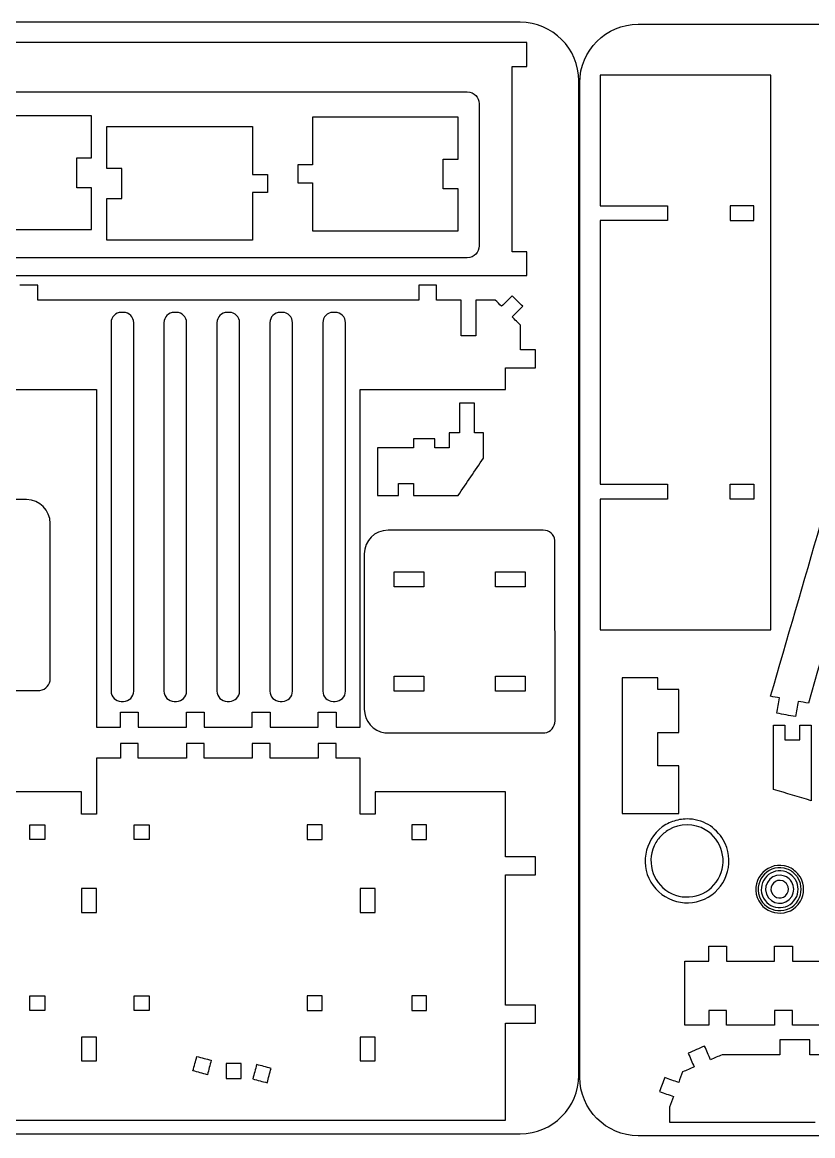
# Model space of a CAD drawing. Extents: x 5 to 585, y 8 to 489.
# Drawn here: x 199.6 to 334.8, y 298.8 to 489.1 of the extents above; entities that cross this region are included whole.
import ezdxf

# ---------------------------------------------------------------- set-up
doc = ezdxf.new("R2010")
doc.units = 0
doc.layers.get('0').update_dxf_attribs({"linetype": 'CONTINUOUS'})

msp = doc.modelspace()

# ---------------------------------------------------------------- linework, layer by layer
at = {"color": 5}
for p, q in [((284.76319, 489.144659), (14.76319, 489.144659)), ((304.925322, 488.822037), (574.925322, 488.822037)), ((294.76319, 309.144759), (294.76319, 479.144659)), ((294.925322, 308.822037), (294.925322, 478.821937)), ((14.76319, 299.144659), (284.76319, 299.144659)), ((574.925322, 298.822037), (304.925322, 298.822037))]:
    msp.add_line(p, q, dxfattribs=at)
at = {"color": 3}
for p, q in [((290.71569, 369.714459), (290.69829, 400.570759)), ((171.80549, 374.932059), (202.66179, 374.949459)), ((262.16479, 367.675059), (288.94249, 367.692459))]:
    msp.add_line(p, q, dxfattribs=at)
at = {"color": 5}
for points in [[(294.76319, 479.144659), (294.76319, 484.644659), (290.26309, 489.144659), (284.76319, 489.144659)], [(294.925322, 478.821937), (294.925322, 484.322037), (299.425422, 488.822037), (304.925322, 488.822037)], [(284.76319, 299.144659), (290.26309, 299.144659), (294.76319, 303.644659), (294.76319, 309.144759)], [(304.925322, 298.822037), (299.425422, 298.822037), (294.925322, 303.322037), (294.925322, 308.822037)]]:
    msp.add_open_spline(points, degree=3, dxfattribs=at)
at = {"color": 3}
for points in [[(285.90929, 485.678259), (247.50159, 485.678259), (209.09389, 485.678259), (170.68619, 485.678259)], [(285.90929, 481.599459), (285.90929, 482.959059), (285.90929, 484.318659), (285.90929, 485.678259)], [(283.36009, 481.599459), (284.20979, 481.599459), (285.05959, 481.599459), (285.90929, 481.599459)], [(283.36009, 449.917259), (283.36009, 460.477959), (283.36009, 471.038759), (283.36009, 481.599459)], [(327.592922, 480.114137), (317.870922, 480.114137), (308.148922, 480.114137), (298.426922, 480.114137)], [(298.426922, 480.114137), (298.426922, 472.670537), (298.426922, 465.226937), (298.426922, 457.783337)], [(327.592922, 385.286137), (327.592922, 416.895437), (327.592922, 448.504837), (327.592922, 480.114137)], [(180.88299, 477.244559), (212.49289, 477.244559), (244.10269, 477.244559), (275.71259, 477.244559)], [(275.71259, 477.244559), (276.92419, 477.164959), (277.67269, 476.416659), (277.75189, 475.205159)], [(277.75189, 475.205159), (277.75189, 467.115759), (277.75189, 459.026359), (277.75189, 450.936959)], [(298.426922, 457.783337), (302.252522, 457.783337), (306.078122, 457.783337), (309.903722, 457.783337)], [(309.903722, 457.783337), (309.903722, 456.933637), (309.903722, 456.083837), (309.903722, 455.234137)], [(309.903722, 455.234137), (306.078122, 455.234137), (302.252522, 455.234137), (298.426922, 455.234137)], [(298.426922, 455.234137), (298.426922, 440.211537), (298.426922, 425.188837), (298.426922, 410.166237)], [(277.75189, 450.936959), (277.67269, 449.725459), (276.92399, 448.977059), (275.71259, 448.897559)], [(285.90929, 449.917259), (285.05959, 449.917259), (284.20979, 449.917259), (283.36009, 449.917259)], [(285.90929, 445.838559), (285.90929, 447.198159), (285.90929, 448.557659), (285.90929, 449.917259)], [(275.71259, 448.897559), (244.10269, 448.897559), (212.49289, 448.897559), (180.88299, 448.897559)], [(170.68619, 445.838559), (209.09389, 445.838559), (247.50159, 445.838559), (285.90929, 445.838559)], [(202.29339, 444.221359), (201.27369, 444.221359), (200.25399, 444.221359), (199.23429, 444.221359)], [(202.29339, 441.672159), (202.29339, 442.521859), (202.29339, 443.371659), (202.29339, 444.221359)], [(270.46599, 444.221359), (269.44629, 444.221359), (268.42669, 444.221359), (267.40699, 444.221359)], [(267.40699, 444.221359), (267.40699, 443.371659), (267.40699, 442.521859), (267.40699, 441.672159)], [(270.46599, 441.672159), (270.46599, 442.521859), (270.46599, 443.371659), (270.46599, 444.221359)], [(267.40699, 441.672159), (245.70249, 441.672159), (223.99789, 441.672159), (202.29339, 441.672159)], [(274.63699, 441.672159), (273.24669, 441.672159), (271.85629, 441.672159), (270.46599, 441.672159)], [(274.63699, 435.554059), (274.63699, 437.593459), (274.63699, 439.632759), (274.63699, 441.672159)], [(280.48809, 441.672159), (279.38749, 441.672159), (278.28679, 441.672159), (277.18619, 441.672159)], [(277.18619, 441.672159), (277.18619, 439.632759), (277.18619, 437.593459), (277.18619, 435.554059)], [(281.56959, 440.590559), (281.20909, 440.951059), (280.84859, 441.311659), (280.48809, 441.672159)], [(283.37209, 442.393159), (282.77129, 441.792259), (282.17039, 441.191459), (281.56959, 440.590559)], [(285.17469, 440.590559), (284.57379, 441.191459), (283.97299, 441.792259), (283.37209, 442.393159)], [(283.37209, 438.788059), (283.97299, 439.388859), (284.57379, 439.989759), (285.17469, 440.590559)], [(284.81419, 437.345959), (284.33349, 437.826659), (283.85279, 438.307359), (283.37209, 438.788059)], [(284.81419, 433.150759), (284.81419, 434.549159), (284.81419, 435.947559), (284.81419, 437.345959)], [(277.18619, 435.554059), (276.33649, 435.554059), (275.48669, 435.554059), (274.63699, 435.554059)], [(287.36339, 433.150759), (286.51369, 433.150759), (285.66389, 433.150759), (284.81419, 433.150759)], [(287.36339, 430.091759), (287.36339, 431.111459), (287.36339, 432.131059), (287.36339, 433.150759)], [(327.553222, 373.940937), (333.243722, 393.522637), (338.934222, 413.104437), (344.624722, 432.686137)], [(350.970422, 431.442137), (345.315522, 411.877937), (339.660622, 392.313737), (334.005722, 372.749537)], [(282.26499, 426.379259), (282.26499, 427.616759), (282.26499, 428.854259), (282.26499, 430.091759)], [(282.26499, 430.091759), (283.96449, 430.091759), (285.66389, 430.091759), (287.36339, 430.091759)], [(187.43539, 426.379259), (195.72869, 426.379259), (204.02199, 426.379259), (212.31529, 426.379259)], [(212.31529, 426.379259), (212.31529, 407.145559), (212.31529, 387.911959), (212.31529, 368.678259)], [(257.38489, 368.678259), (257.38489, 387.911959), (257.38489, 407.145559), (257.38489, 426.379259)], [(257.38489, 426.379259), (265.67829, 426.379259), (273.97159, 426.379259), (282.26499, 426.379259)], [(276.93979, 424.048659), (276.09009, 424.048659), (275.24029, 424.048659), (274.39059, 424.048659)], [(274.39059, 424.048659), (274.39059, 422.349159), (274.39059, 420.649759), (274.39059, 418.950259)], [(276.93979, 418.950259), (276.93979, 420.649759), (276.93979, 422.349159), (276.93979, 424.048659)], [(274.39059, 418.950259), (273.79889, 418.950259), (273.20709, 418.950259), (272.61539, 418.950259)], [(272.61539, 418.950259), (272.61539, 418.100559), (272.61539, 417.250759), (272.61539, 416.401059)], [(278.46919, 418.950259), (277.95939, 418.950259), (277.44959, 418.950259), (276.93979, 418.950259)], [(278.46919, 414.616659), (278.46919, 416.061159), (278.46919, 417.505759), (278.46919, 418.950259)], [(270.18859, 417.930659), (268.95889, 417.930659), (267.72929, 417.930659), (266.49959, 417.930659)], [(266.49959, 417.930659), (266.49959, 417.420759), (266.49959, 416.910959), (266.49959, 416.401059)], [(270.18859, 416.401059), (270.18859, 416.910959), (270.18859, 417.420759), (270.18859, 417.930659)], [(266.49959, 416.401059), (264.45909, 416.401059), (262.41869, 416.401059), (260.37819, 416.401059)], [(260.37819, 416.401059), (260.37819, 413.681959), (260.37819, 410.962859), (260.37819, 408.243759)], [(272.61539, 416.401059), (271.80649, 416.401059), (270.99749, 416.401059), (270.18859, 416.401059)], [(274.13569, 408.243759), (275.58019, 410.368059), (277.02469, 412.492359), (278.46919, 414.616659)], [(263.94709, 408.243759), (263.94709, 408.923559), (263.94709, 409.603259), (263.94709, 410.283059)], [(263.94709, 410.283059), (264.79679, 410.283059), (265.64659, 410.283059), (266.49629, 410.283059)], [(266.49629, 410.283059), (266.49629, 409.603259), (266.49629, 408.923559), (266.49629, 408.243759)], [(298.426922, 410.166237), (302.252522, 410.166237), (306.078122, 410.166237), (309.903722, 410.166237)], [(309.903722, 410.166237), (309.903722, 409.316537), (309.903722, 408.466737), (309.903722, 407.617037)], [(200.35629, 407.561559), (191.51909, 407.561559), (182.68189, 407.561559), (173.84469, 407.561559)], [(204.43499, 403.482959), (204.35899, 405.810459), (202.68379, 407.485559), (200.35629, 407.561559)], [(260.37819, 408.243759), (261.56779, 408.243759), (262.75749, 408.243759), (263.94709, 408.243759)], [(266.49629, 408.243759), (269.04279, 408.243759), (271.58919, 408.243759), (274.13569, 408.243759)], [(309.903722, 407.617037), (306.078122, 407.617037), (302.252522, 407.617037), (298.426922, 407.617037)], [(298.426922, 407.617037), (298.426922, 400.173437), (298.426922, 392.729737), (298.426922, 385.286137)], [(204.43499, 376.971359), (204.43499, 385.808559), (204.43499, 394.645759), (204.43499, 403.482959)], [(262.16479, 402.343959), (259.83749, 402.267959), (258.16209, 400.592759), (258.08609, 398.265259)], [(288.67629, 402.343959), (279.83909, 402.343959), (271.00199, 402.343959), (262.16479, 402.343959)], [(290.69829, 400.570759), (290.56479, 401.582759), (289.73249, 402.309459), (288.67629, 402.343959)], [(258.08609, 398.265259), (258.08609, 389.428059), (258.08609, 380.590859), (258.08609, 371.753659)], [(298.426922, 385.286137), (308.148922, 385.286137), (317.870922, 385.286137), (327.592922, 385.286137)], [(202.66179, 374.949459), (203.67359, 375.082859), (204.40049, 375.915159), (204.43499, 376.971359)], [(302.157222, 377.115737), (302.157222, 369.376737), (302.157222, 361.637837), (302.157222, 353.898837)], [(308.275222, 377.115737), (306.235922, 377.115737), (304.196522, 377.115737), (302.157222, 377.115737)], [(308.275222, 375.097337), (308.275222, 375.770137), (308.275222, 376.442937), (308.275222, 377.115737)], [(311.844122, 375.097337), (310.654522, 375.097337), (309.464822, 375.097337), (308.275222, 375.097337)], [(311.844122, 367.767437), (311.844122, 370.210737), (311.844122, 372.654037), (311.844122, 375.097337)], [(329.098922, 373.651737), (328.583722, 373.748137), (328.068422, 373.844537), (327.553222, 373.940937)], [(328.606822, 371.044137), (328.770822, 371.913337), (328.934922, 372.782537), (329.098922, 373.651737)], [(332.288422, 373.055037), (332.126022, 372.187937), (331.963622, 371.320737), (331.801222, 370.453637)], [(334.005722, 372.749537), (333.433322, 372.851337), (332.860822, 372.953237), (332.288422, 373.055037)], [(216.41959, 368.678259), (216.41959, 369.527959), (216.41959, 370.377659), (216.41959, 371.227359)], [(216.41959, 371.227359), (217.43929, 371.227359), (218.45889, 371.227359), (219.47859, 371.227359)], [(219.47859, 371.227359), (219.47859, 370.377659), (219.47859, 369.527959), (219.47859, 368.678259)], [(227.68689, 368.678259), (227.68689, 369.527959), (227.68689, 370.377659), (227.68689, 371.227359)], [(227.68689, 371.227359), (228.70659, 371.227359), (229.72629, 371.227359), (230.74599, 371.227359)], [(230.74599, 371.227359), (230.74599, 370.377659), (230.74599, 369.527959), (230.74599, 368.678259)], [(238.95429, 368.678259), (238.95429, 369.527959), (238.95429, 370.377659), (238.95429, 371.227359)], [(238.95429, 371.227359), (239.97399, 371.227359), (240.99369, 371.227359), (242.01339, 371.227359)], [(242.01339, 371.227359), (242.01339, 370.377659), (242.01339, 369.527959), (242.01339, 368.678259)], [(250.22179, 368.678259), (250.22179, 369.527959), (250.22179, 370.377659), (250.22179, 371.227359)], [(250.22179, 371.227359), (251.24149, 371.227359), (252.26109, 371.227359), (253.28079, 371.227359)], [(253.28079, 371.227359), (253.28079, 370.377659), (253.28079, 369.527959), (253.28079, 368.678259)], [(258.08609, 371.753659), (258.15509, 369.641159), (259.60909, 367.976159), (261.63239, 367.709959)], [(288.94249, 367.692459), (289.95369, 367.825259), (290.68119, 368.657959), (290.71569, 369.714459)], [(331.801222, 370.453637), (330.736422, 370.650437), (329.671622, 370.847337), (328.606822, 371.044137)], [(212.31529, 368.678259), (213.68339, 368.678259), (215.05149, 368.678259), (216.41959, 368.678259)], [(219.47859, 368.678259), (222.21469, 368.678259), (224.95079, 368.678259), (227.68689, 368.678259)], [(230.74599, 368.678259), (233.48209, 368.678259), (236.21819, 368.678259), (238.95429, 368.678259)], [(242.01339, 368.678259), (244.74949, 368.678259), (247.48569, 368.678259), (250.22179, 368.678259)], [(253.28079, 368.678259), (254.64879, 368.678259), (256.01689, 368.678259), (257.38489, 368.678259)], [(261.63239, 367.709959), (261.80989, 367.698359), (261.98729, 367.686659), (262.16479, 367.675059)], [(308.275222, 362.056237), (308.275222, 363.959937), (308.275222, 365.863737), (308.275222, 367.767437)], [(308.275222, 367.767437), (309.464822, 367.767437), (310.654522, 367.767437), (311.844122, 367.767437)], [(328.063222, 357.993737), (328.063222, 361.664537), (328.063222, 365.335337), (328.063222, 369.006137)], [(328.063222, 369.006137), (328.711522, 369.006137), (329.359822, 369.006137), (330.008122, 369.006137)], [(330.008122, 369.006137), (330.008122, 368.161537), (330.008122, 367.316937), (330.008122, 366.472337)], [(332.557322, 366.472337), (332.557322, 367.316937), (332.557322, 368.161537), (332.557322, 369.006137)], [(332.557322, 369.006137), (333.205622, 369.006137), (333.853822, 369.006137), (334.502122, 369.006137)], [(334.502122, 369.006137), (334.502122, 364.702037), (334.502122, 360.397937), (334.502122, 356.093837)], [(219.47859, 365.888159), (218.45889, 365.888159), (217.43929, 365.888159), (216.41959, 365.888159)], [(216.41959, 365.888159), (216.41959, 365.038459), (216.41959, 364.188659), (216.41959, 363.338959)], [(219.47859, 363.338959), (219.47859, 364.188659), (219.47859, 365.038459), (219.47859, 365.888159)], [(230.74599, 365.888159), (229.72629, 365.888159), (228.70659, 365.888159), (227.68689, 365.888159)], [(227.68689, 365.888159), (227.68689, 365.038459), (227.68689, 364.188659), (227.68689, 363.338959)], [(230.74599, 363.338959), (230.74599, 364.188659), (230.74599, 365.038459), (230.74599, 365.888159)], [(242.01339, 365.888159), (240.99369, 365.888159), (239.97399, 365.888159), (238.95429, 365.888159)], [(238.95429, 365.888159), (238.95429, 365.038459), (238.95429, 364.188659), (238.95429, 363.338959)], [(242.01339, 363.338959), (242.01339, 364.188659), (242.01339, 365.038459), (242.01339, 365.888159)], [(253.28079, 365.888159), (252.26109, 365.888159), (251.24149, 365.888159), (250.22179, 365.888159)], [(250.22179, 365.888159), (250.22179, 365.038459), (250.22179, 364.188659), (250.22179, 363.338959)], [(253.28079, 363.338959), (253.28079, 364.188659), (253.28079, 365.038459), (253.28079, 365.888159)], [(330.008122, 366.472337), (330.857822, 366.472337), (331.707622, 366.472337), (332.557322, 366.472337)], [(216.41959, 363.338959), (215.05149, 363.338959), (213.68339, 363.338959), (212.31529, 363.338959)], [(212.31529, 363.338959), (212.31529, 360.149959), (212.31529, 356.960959), (212.31529, 353.771959)], [(227.68689, 363.338959), (224.95079, 363.338959), (222.21469, 363.338959), (219.47859, 363.338959)], [(238.95429, 363.338959), (236.21819, 363.338959), (233.48209, 363.338959), (230.74599, 363.338959)], [(250.22179, 363.338959), (247.48569, 363.338959), (244.74949, 363.338959), (242.01339, 363.338959)], [(257.38489, 363.338959), (256.01689, 363.338959), (254.64879, 363.338959), (253.28079, 363.338959)], [(257.38489, 353.771959), (257.38489, 356.960959), (257.38489, 360.149959), (257.38489, 363.338959)], [(311.844122, 362.056237), (310.654522, 362.056237), (309.464822, 362.056237), (308.275222, 362.056237)], [(311.844122, 353.898837), (311.844122, 356.617937), (311.844122, 359.337137), (311.844122, 362.056237)], [(334.502122, 356.093837), (332.355822, 356.727137), (330.209522, 357.360437), (328.063222, 357.993737)], [(209.76619, 357.619959), (202.32259, 357.619959), (194.87899, 357.619959), (187.43539, 357.619959)], [(209.76619, 353.771959), (209.76619, 355.054659), (209.76619, 356.337259), (209.76619, 357.619959)], [(282.26499, 357.619959), (274.82139, 357.619959), (267.37769, 357.619959), (259.93409, 357.619959)], [(259.93409, 357.619959), (259.93409, 356.337259), (259.93409, 355.054659), (259.93409, 353.771959)], [(282.26499, 346.481359), (282.26499, 350.194259), (282.26499, 353.907059), (282.26499, 357.619959)], [(212.31529, 353.771959), (211.46559, 353.771959), (210.61589, 353.771959), (209.76619, 353.771959)], [(259.93409, 353.771959), (259.08439, 353.771959), (258.23459, 353.771959), (257.38489, 353.771959)], [(302.157222, 353.898837), (305.386222, 353.898837), (308.615122, 353.898837), (311.844122, 353.898837)], [(311.978822, 352.861037), (311.145922, 352.632437), (310.434922, 352.457937), (309.646722, 351.996837)], [(313.268822, 352.976737), (312.838822, 352.938137), (312.408822, 352.899637), (311.978822, 352.861037)], [(316.891022, 351.996837), (315.891822, 352.581437), (314.423322, 352.976737), (313.268822, 352.976737)], [(309.646722, 351.996837), (306.267322, 350.019837), (305.094722, 345.559237), (307.072122, 342.177937)], [(319.465522, 349.422237), (318.904322, 350.381537), (317.850322, 351.435637), (316.891022, 351.996837)], [(316.891022, 339.603337), (320.270122, 341.580237), (321.443322, 346.041237), (319.465522, 349.422237)], [(287.36339, 346.481359), (285.66389, 346.481359), (283.96449, 346.481359), (282.26499, 346.481359)], [(287.36339, 343.422259), (287.36339, 344.441959), (287.36339, 345.461659), (287.36339, 346.481359)], [(330.535422, 344.782037), (327.281722, 345.990937), (324.068822, 342.778037), (325.277722, 339.524337)], [(332.235122, 343.583837), (331.711222, 344.107737), (331.278122, 344.506037), (330.535422, 344.782037)], [(282.26499, 321.145059), (282.26499, 328.570759), (282.26499, 335.996559), (282.26499, 343.422259)], [(282.26499, 343.422259), (283.96449, 343.422259), (285.66389, 343.422259), (287.36339, 343.422259)], [(332.638522, 343.013437), (332.504022, 343.203537), (332.369622, 343.393737), (332.235122, 343.583837)], [(332.638522, 338.887637), (333.364322, 340.128437), (333.364422, 341.772837), (332.638522, 343.013437)], [(307.072122, 342.177937), (309.048322, 338.798737), (313.510622, 337.625637), (316.891022, 339.603337)], [(325.277722, 339.524337), (326.466522, 336.324737), (330.910022, 335.932837), (332.638522, 338.887637)], [(316.976322, 328.670437), (316.976322, 329.520137), (316.976322, 330.369937), (316.976322, 331.219637)], [(316.976322, 331.219637), (317.996022, 331.219637), (319.015622, 331.219637), (320.035322, 331.219637)], [(320.035322, 331.219637), (320.035322, 330.369937), (320.035322, 329.520137), (320.035322, 328.670437)], [(328.243622, 331.219637), (329.263322, 331.219637), (330.283022, 331.219637), (331.302722, 331.219637)], [(328.243622, 328.670437), (328.243622, 329.520137), (328.243622, 330.369937), (328.243622, 331.219637)], [(331.302722, 331.219637), (331.302722, 330.369937), (331.302722, 329.520137), (331.302722, 328.670437)], [(312.872022, 317.696537), (312.872022, 321.354537), (312.872022, 325.012437), (312.872022, 328.670437)], [(312.872022, 328.670437), (314.240122, 328.670437), (315.608222, 328.670437), (316.976322, 328.670437)], [(320.035322, 328.670437), (322.771422, 328.670437), (325.507522, 328.670437), (328.243622, 328.670437)], [(331.302722, 328.670437), (334.038822, 328.670437), (336.774922, 328.670437), (339.511022, 328.670437)], [(287.36339, 321.145059), (285.66389, 321.145059), (283.96449, 321.145059), (282.26499, 321.145059)], [(287.36339, 318.085959), (287.36339, 319.105659), (287.36339, 320.125359), (287.36339, 321.145059)], [(320.035322, 320.245637), (319.015622, 320.245637), (317.996022, 320.245637), (316.976322, 320.245637)], [(316.976322, 320.245637), (316.976322, 319.395937), (316.976322, 318.546237), (316.976322, 317.696537)], [(320.035322, 317.696537), (320.035322, 318.546237), (320.035322, 319.395937), (320.035322, 320.245637)], [(331.302722, 320.245637), (330.283022, 320.245637), (329.263322, 320.245637), (328.243622, 320.245637)], [(328.243622, 320.245637), (328.243622, 319.395937), (328.243622, 318.546237), (328.243622, 317.696537)], [(331.302722, 317.696537), (331.302722, 318.546237), (331.302722, 319.395937), (331.302722, 320.245637)], [(282.26499, 301.485059), (282.26499, 307.018659), (282.26499, 312.552359), (282.26499, 318.085959)], [(282.26499, 318.085959), (283.96449, 318.085959), (285.66389, 318.085959), (287.36339, 318.085959)], [(316.976322, 317.696537), (315.608222, 317.696537), (314.240122, 317.696537), (312.872022, 317.696537)], [(328.243622, 317.696537), (325.507522, 317.696537), (322.771422, 317.696537), (320.035322, 317.696537)], [(339.511022, 317.696537), (336.774922, 317.696537), (334.038822, 317.696537), (331.302722, 317.696537)], [(316.272722, 314.143437), (315.337622, 313.736837), (314.402522, 313.330337), (313.467422, 312.923737)], [(317.289122, 311.805637), (316.950322, 312.584937), (316.611522, 313.364137), (316.272722, 314.143437)], [(334.244422, 315.212137), (332.544922, 315.212137), (330.845522, 315.212137), (329.146022, 315.212137)], [(329.146022, 315.212137), (329.146022, 314.362437), (329.146022, 313.512637), (329.146022, 312.662937)], [(334.244422, 312.662937), (334.244422, 313.512637), (334.244422, 314.362437), (334.244422, 315.212137)], [(313.467422, 312.923737), (313.806222, 312.144437), (314.144922, 311.365237), (314.483722, 310.585937)], [(319.261322, 312.662937), (318.603922, 312.377137), (317.946522, 312.091437), (317.289122, 311.805637)], [(329.146022, 312.662937), (325.851122, 312.662937), (322.556222, 312.662937), (319.261322, 312.662937)], [(386.260022, 312.662937), (368.921522, 312.662937), (351.582922, 312.662937), (334.244422, 312.662937)], [(314.483722, 310.585937), (313.826322, 310.300137), (313.168922, 310.014337), (312.511522, 309.728537)], [(309.447622, 308.783537), (309.154222, 307.986137), (308.860822, 307.188637), (308.567422, 306.391237)], [(311.839922, 307.903337), (311.042522, 308.196737), (310.245022, 308.490137), (309.447622, 308.783537)], [(312.511522, 309.728537), (312.287622, 309.120137), (312.063822, 308.511737), (311.839922, 307.903337)], [(308.567422, 306.391237), (309.364822, 306.097837), (310.162322, 305.804437), (310.959722, 305.511037)], [(310.959722, 305.511037), (310.735922, 304.902637), (310.512022, 304.294237), (310.288222, 303.685837)], [(310.288222, 303.685837), (310.288222, 302.836137), (310.288222, 301.986337), (310.288222, 301.136637)], [(187.43539, 301.485059), (219.04529, 301.485059), (250.65509, 301.485059), (282.26499, 301.485059)], [(310.288222, 301.136637), (318.581522, 301.136637), (326.874922, 301.136637), (335.168222, 301.136637)]]:
    msp.add_open_spline(points, degree=3, dxfattribs=at)
at = {"color": 2}
for points in [[(211.50309, 473.145659), (203.20969, 473.145659), (194.91639, 473.145659), (186.62299, 473.145659)], [(211.50309, 465.970159), (211.50309, 468.361959), (211.50309, 470.753859), (211.50309, 473.145659)], [(274.15199, 472.945959), (265.85869, 472.945959), (257.56529, 472.945959), (249.27199, 472.945959)], [(249.27199, 472.945959), (249.27199, 470.214259), (249.27199, 467.482459), (249.27199, 464.750759)], [(274.15199, 465.770359), (274.15199, 468.162259), (274.15199, 470.554059), (274.15199, 472.945959)], [(214.10679, 464.147759), (214.10679, 466.539559), (214.10679, 468.931459), (214.10679, 471.323259)], [(214.10679, 471.323259), (222.40019, 471.323259), (230.69349, 471.323259), (238.98689, 471.323259)], [(238.98689, 471.323259), (238.98689, 468.591559), (238.98689, 465.859759), (238.98689, 463.128059)], [(208.95389, 460.871759), (208.95389, 462.571259), (208.95389, 464.270659), (208.95389, 465.970159)], [(208.95389, 465.970159), (209.80359, 465.970159), (210.65339, 465.970159), (211.50309, 465.970159)], [(249.27199, 464.750759), (248.42229, 464.750759), (247.57249, 464.750759), (246.72279, 464.750759)], [(246.72279, 464.750759), (246.72279, 463.731059), (246.72279, 462.711459), (246.72279, 461.691759)], [(271.60279, 460.671959), (271.60279, 462.371459), (271.60279, 464.070859), (271.60279, 465.770359)], [(271.60279, 465.770359), (272.45249, 465.770359), (273.30229, 465.770359), (274.15199, 465.770359)], [(216.65599, 464.147759), (215.80629, 464.147759), (214.95649, 464.147759), (214.10679, 464.147759)], [(216.65599, 459.049359), (216.65599, 460.748859), (216.65599, 462.448259), (216.65599, 464.147759)], [(238.98689, 463.128059), (239.83659, 463.128059), (240.68639, 463.128059), (241.53609, 463.128059)], [(241.53609, 463.128059), (241.53609, 462.108359), (241.53609, 461.088759), (241.53609, 460.069059)], [(211.50309, 460.871759), (210.65339, 460.871759), (209.80359, 460.871759), (208.95389, 460.871759)], [(211.50309, 453.696259), (211.50309, 456.088059), (211.50309, 458.479959), (211.50309, 460.871759)], [(246.72279, 461.691759), (247.57249, 461.691759), (248.42229, 461.691759), (249.27199, 461.691759)], [(249.27199, 461.691759), (249.27199, 458.960059), (249.27199, 456.228259), (249.27199, 453.496559)], [(274.15199, 460.671959), (273.30229, 460.671959), (272.45249, 460.671959), (271.60279, 460.671959)], [(274.15199, 453.496559), (274.15199, 455.888359), (274.15199, 458.280159), (274.15199, 460.671959)], [(214.10679, 451.873859), (214.10679, 454.265659), (214.10679, 456.657559), (214.10679, 459.049359)], [(214.10679, 459.049359), (214.95649, 459.049359), (215.80629, 459.049359), (216.65599, 459.049359)], [(241.53609, 460.069059), (240.68639, 460.069059), (239.83659, 460.069059), (238.98689, 460.069059)], [(238.98689, 460.069059), (238.98689, 457.337359), (238.98689, 454.605559), (238.98689, 451.873859)], [(186.62299, 453.696259), (194.91639, 453.696259), (203.20969, 453.696259), (211.50309, 453.696259)], [(249.27199, 453.496559), (257.56529, 453.496559), (265.85869, 453.496559), (274.15199, 453.496559)], [(238.98689, 451.873859), (230.69349, 451.873859), (222.40019, 451.873859), (214.10679, 451.873859)]]:
    msp.add_open_spline(points, degree=3, dxfattribs=at)
at = {"color": 7}
for points in [[(324.698722, 457.783337), (323.338722, 457.783337), (321.978822, 457.783337), (320.618822, 457.783337)], [(320.618822, 457.783337), (320.618822, 456.933637), (320.618822, 456.083837), (320.618822, 455.234137)], [(324.698722, 455.234137), (324.698722, 456.083837), (324.698722, 456.933637), (324.698722, 457.783337)], [(320.618822, 455.234137), (321.978822, 455.234137), (323.338722, 455.234137), (324.698722, 455.234137)], [(320.618822, 407.617037), (320.618822, 408.466737), (320.618822, 409.316537), (320.618822, 410.166237)], [(320.618822, 410.166237), (321.978822, 410.166237), (323.338722, 410.166237), (324.698722, 410.166237)], [(324.698722, 410.166237), (324.698722, 409.316537), (324.698722, 408.466737), (324.698722, 407.617037)], [(324.698722, 407.617037), (323.338722, 407.617037), (321.978822, 407.617037), (320.618822, 407.617037)], [(263.18449, 392.657059), (263.18449, 393.506759), (263.18449, 394.356559), (263.18449, 395.206259)], [(263.18449, 395.206259), (264.88399, 395.206259), (266.58339, 395.206259), (268.28289, 395.206259)], [(268.28289, 395.206259), (268.28289, 394.356559), (268.28289, 393.506759), (268.28289, 392.657059)], [(280.51889, 392.657059), (280.51889, 393.506759), (280.51889, 394.356559), (280.51889, 395.206259)], [(280.51889, 395.206259), (282.21839, 395.206259), (283.91779, 395.206259), (285.61729, 395.206259)], [(285.61729, 395.206259), (285.61729, 394.356559), (285.61729, 393.506759), (285.61729, 392.657059)], [(268.28289, 392.657059), (266.58339, 392.657059), (264.88399, 392.657059), (263.18449, 392.657059)], [(285.61729, 392.657059), (283.91779, 392.657059), (282.21839, 392.657059), (280.51889, 392.657059)], [(263.18449, 374.812759), (263.18449, 375.662459), (263.18449, 376.512159), (263.18449, 377.361859)], [(263.18449, 377.361859), (264.88399, 377.361859), (266.58339, 377.361859), (268.28289, 377.361859)], [(268.28289, 377.361859), (268.28289, 376.512159), (268.28289, 375.662459), (268.28289, 374.812759)], [(280.51889, 374.812759), (280.51889, 375.662459), (280.51889, 376.512159), (280.51889, 377.361859)], [(280.51889, 377.361859), (282.21839, 377.361859), (283.91779, 377.361859), (285.61729, 377.361859)], [(285.61729, 377.361859), (285.61729, 376.512159), (285.61729, 375.662459), (285.61729, 374.812759)], [(268.28289, 374.812759), (266.58339, 374.812759), (264.88399, 374.812759), (263.18449, 374.812759)], [(285.61729, 374.812759), (283.91779, 374.812759), (282.21839, 374.812759), (280.51889, 374.812759)], [(200.94599, 349.428559), (200.94599, 350.278259), (200.94599, 351.128059), (200.94599, 351.977759)], [(200.94599, 351.977759), (201.79569, 351.977759), (202.64549, 351.977759), (203.49519, 351.977759)], [(203.49519, 351.977759), (203.49519, 351.128059), (203.49519, 350.278259), (203.49519, 349.428559)], [(218.79029, 349.428559), (218.79029, 350.278259), (218.79029, 351.128059), (218.79029, 351.977759)], [(218.79029, 351.977759), (219.63999, 351.977759), (220.48979, 351.977759), (221.33949, 351.977759)], [(221.33949, 351.977759), (221.33949, 351.128059), (221.33949, 350.278259), (221.33949, 349.428559)], [(250.91009, 351.977759), (250.06039, 351.977759), (249.21059, 351.977759), (248.36089, 351.977759)], [(248.36089, 351.977759), (248.36089, 351.128059), (248.36089, 350.278259), (248.36089, 349.428559)], [(250.91009, 349.428559), (250.91009, 350.278259), (250.91009, 351.128059), (250.91009, 351.977759)], [(268.75429, 351.977759), (267.90459, 351.977759), (267.05479, 351.977759), (266.20509, 351.977759)], [(266.20509, 351.977759), (266.20509, 351.128059), (266.20509, 350.278259), (266.20509, 349.428559)], [(268.75429, 349.428559), (268.75429, 350.278259), (268.75429, 351.128059), (268.75429, 351.977759)], [(203.49519, 349.428559), (202.64549, 349.428559), (201.79569, 349.428559), (200.94599, 349.428559)], [(221.33949, 349.428559), (220.48979, 349.428559), (219.63999, 349.428559), (218.79029, 349.428559)], [(248.36089, 349.428559), (249.21059, 349.428559), (250.06039, 349.428559), (250.91009, 349.428559)], [(266.20509, 349.428559), (267.05479, 349.428559), (267.90459, 349.428559), (268.75429, 349.428559)], [(212.31529, 341.072059), (211.46559, 341.072059), (210.61589, 341.072059), (209.76619, 341.072059)], [(209.76619, 341.072059), (209.76619, 339.712459), (209.76619, 338.352959), (209.76619, 336.993359)], [(212.31529, 336.993359), (212.31529, 338.352959), (212.31529, 339.712459), (212.31529, 341.072059)], [(259.93409, 341.072059), (259.08439, 341.072059), (258.23459, 341.072059), (257.38489, 341.072059)], [(257.38489, 341.072059), (257.38489, 339.712459), (257.38489, 338.352959), (257.38489, 336.993359)], [(259.93409, 336.993359), (259.93409, 338.352959), (259.93409, 339.712459), (259.93409, 341.072059)], [(209.76619, 336.993359), (210.61589, 336.993359), (211.46559, 336.993359), (212.31529, 336.993359)], [(257.38489, 336.993359), (258.23459, 336.993359), (259.08439, 336.993359), (259.93409, 336.993359)], [(200.94599, 320.206659), (200.94599, 321.056359), (200.94599, 321.906159), (200.94599, 322.755859)], [(200.94599, 322.755859), (201.79569, 322.755859), (202.64549, 322.755859), (203.49519, 322.755859)], [(203.49519, 322.755859), (203.49519, 321.906159), (203.49519, 321.056359), (203.49519, 320.206659)], [(218.79029, 320.206659), (218.79029, 321.056359), (218.79029, 321.906159), (218.79029, 322.755859)], [(218.79029, 322.755859), (219.63999, 322.755859), (220.48979, 322.755859), (221.33949, 322.755859)], [(221.33949, 322.755859), (221.33949, 321.906159), (221.33949, 321.056359), (221.33949, 320.206659)], [(250.91009, 322.755859), (250.06039, 322.755859), (249.21059, 322.755859), (248.36089, 322.755859)], [(248.36089, 322.755859), (248.36089, 321.906159), (248.36089, 321.056359), (248.36089, 320.206659)], [(250.91009, 320.206659), (250.91009, 321.056359), (250.91009, 321.906159), (250.91009, 322.755859)], [(268.75429, 322.755859), (267.90459, 322.755859), (267.05479, 322.755859), (266.20509, 322.755859)], [(266.20509, 322.755859), (266.20509, 321.906159), (266.20509, 321.056359), (266.20509, 320.206659)], [(268.75429, 320.206659), (268.75429, 321.056359), (268.75429, 321.906159), (268.75429, 322.755859)], [(203.49519, 320.206659), (202.64549, 320.206659), (201.79569, 320.206659), (200.94599, 320.206659)], [(221.33949, 320.206659), (220.48979, 320.206659), (219.63999, 320.206659), (218.79029, 320.206659)], [(248.36089, 320.206659), (249.21059, 320.206659), (250.06039, 320.206659), (250.91009, 320.206659)], [(266.20509, 320.206659), (267.05479, 320.206659), (267.90459, 320.206659), (268.75429, 320.206659)], [(212.31529, 315.682159), (211.46559, 315.682159), (210.61589, 315.682159), (209.76619, 315.682159)], [(209.76619, 315.682159), (209.76619, 314.322559), (209.76619, 312.963059), (209.76619, 311.603459)], [(212.31529, 311.603459), (212.31529, 312.963059), (212.31529, 314.322559), (212.31529, 315.682159)], [(259.93409, 315.682159), (259.08439, 315.682159), (258.23459, 315.682159), (257.38489, 315.682159)], [(257.38489, 315.682159), (257.38489, 314.322559), (257.38489, 312.963059), (257.38489, 311.603459)], [(259.93409, 311.603459), (259.93409, 312.963059), (259.93409, 314.322559), (259.93409, 315.682159)], [(228.82089, 309.917559), (229.04079, 310.738359), (229.26069, 311.559059), (229.48059, 312.379859)], [(229.48059, 312.379859), (230.30139, 312.159959), (231.12219, 311.939959), (231.94299, 311.720059)], [(209.76619, 311.603459), (210.61589, 311.603459), (211.46559, 311.603459), (212.31529, 311.603459)], [(231.94299, 311.720059), (231.72309, 310.899259), (231.50309, 310.078559), (231.28319, 309.257759)], [(237.04739, 311.179259), (236.19769, 311.179259), (235.34789, 311.179259), (234.49819, 311.179259)], [(234.49819, 311.179259), (234.49819, 310.329559), (234.49819, 309.479759), (234.49819, 308.630059)], [(237.04739, 308.630059), (237.04739, 309.479759), (237.04739, 310.329559), (237.04739, 311.179259)], [(239.70569, 310.993859), (239.48579, 310.173059), (239.26579, 309.352359), (239.04589, 308.531559)], [(242.16799, 310.334059), (241.34719, 310.553959), (240.52649, 310.773959), (239.70569, 310.993859)], [(241.50829, 307.871759), (241.72819, 308.692559), (241.94809, 309.513259), (242.16799, 310.334059)], [(257.38489, 311.603459), (258.23459, 311.603459), (259.08439, 311.603459), (259.93409, 311.603459)], [(231.28319, 309.257759), (230.46239, 309.477659), (229.64169, 309.697659), (228.82089, 309.917559)], [(234.49819, 308.630059), (235.34789, 308.630059), (236.19769, 308.630059), (237.04739, 308.630059)], [(239.04589, 308.531559), (239.86669, 308.311659), (240.68749, 308.091659), (241.50829, 307.871759)]]:
    msp.add_open_spline(points, degree=3, dxfattribs=at)
at = {"color": 0}
for points in [[(216.56359, 439.545859), (215.59969, 439.545859), (214.81359, 438.759759), (214.81359, 437.795859)], [(214.81359, 437.795859), (214.81359, 416.801559), (214.81359, 395.807559), (214.81359, 374.813259)], [(216.93839, 439.545859), (216.81349, 439.545859), (216.68849, 439.545859), (216.56359, 439.545859)], [(218.68839, 437.795859), (218.68839, 438.759759), (217.90229, 439.545859), (216.93839, 439.545859)], [(218.68839, 374.813259), (218.68839, 395.807559), (218.68839, 416.801559), (218.68839, 437.795859)], [(225.61319, 439.545859), (224.64929, 439.545859), (223.86319, 438.759759), (223.86319, 437.795859)], [(223.86319, 437.795859), (223.86319, 416.801559), (223.86319, 395.807559), (223.86319, 374.813259)], [(225.98789, 439.545859), (225.86299, 439.545859), (225.73809, 439.545859), (225.61319, 439.545859)], [(227.73789, 437.795859), (227.73789, 438.759759), (226.95179, 439.545859), (225.98789, 439.545859)], [(227.73789, 374.813259), (227.73789, 395.807559), (227.73789, 416.801559), (227.73789, 437.795859)], [(234.66279, 439.545859), (233.69889, 439.545859), (232.91279, 438.759759), (232.91279, 437.795859)], [(232.91279, 437.795859), (232.91279, 416.801559), (232.91279, 395.807559), (232.91279, 374.813259)], [(235.03749, 439.545859), (234.91259, 439.545859), (234.78769, 439.545859), (234.66279, 439.545859)], [(236.78749, 437.795859), (236.78749, 438.759759), (236.00139, 439.545859), (235.03749, 439.545859)], [(236.78749, 374.813259), (236.78749, 395.807559), (236.78749, 416.801559), (236.78749, 437.795859)], [(243.71239, 439.545859), (242.74849, 439.545859), (241.96239, 438.759759), (241.96239, 437.795859)], [(241.96239, 437.795859), (241.96239, 416.801559), (241.96239, 395.807559), (241.96239, 374.813259)], [(244.08719, 439.545859), (243.96229, 439.545859), (243.83729, 439.545859), (243.71239, 439.545859)], [(245.83719, 437.795859), (245.83719, 438.759759), (245.05109, 439.545859), (244.08719, 439.545859)], [(245.83719, 374.813259), (245.83719, 395.807559), (245.83719, 416.801559), (245.83719, 437.795859)], [(252.76199, 439.545859), (251.79809, 439.545859), (251.01199, 438.759759), (251.01199, 437.795859)], [(251.01199, 437.795859), (251.01199, 416.801559), (251.01199, 395.807559), (251.01199, 374.813259)], [(253.13679, 439.545859), (253.01189, 439.545859), (252.88689, 439.545859), (252.76199, 439.545859)], [(254.88679, 437.795859), (254.88679, 438.759759), (254.10069, 439.545859), (253.13679, 439.545859)], [(254.88679, 374.813259), (254.88679, 395.807559), (254.88679, 416.801559), (254.88679, 437.795859)], [(214.81359, 374.813259), (214.81359, 373.849359), (215.59969, 373.063259), (216.56359, 373.063259)], [(216.56359, 373.063259), (216.68849, 373.063259), (216.81349, 373.063259), (216.93839, 373.063259)], [(216.93839, 373.063259), (217.90229, 373.063259), (218.68839, 373.849359), (218.68839, 374.813259)], [(223.86319, 374.813259), (223.86319, 373.849359), (224.64929, 373.063259), (225.61319, 373.063259)], [(225.61319, 373.063259), (225.73809, 373.063259), (225.86299, 373.063259), (225.98789, 373.063259)], [(225.98789, 373.063259), (226.95179, 373.063259), (227.73789, 373.849359), (227.73789, 374.813259)], [(232.91279, 374.813259), (232.91279, 373.849359), (233.69889, 373.063259), (234.66279, 373.063259)], [(234.66279, 373.063259), (234.78769, 373.063259), (234.91259, 373.063259), (235.03749, 373.063259)], [(235.03749, 373.063259), (236.00139, 373.063259), (236.78749, 373.849359), (236.78749, 374.813259)], [(241.96239, 374.813259), (241.96239, 373.849359), (242.74849, 373.063259), (243.71239, 373.063259)], [(243.71239, 373.063259), (243.83729, 373.063259), (243.96229, 373.063259), (244.08719, 373.063259)], [(244.08719, 373.063259), (245.05109, 373.063259), (245.83719, 373.849359), (245.83719, 374.813259)], [(251.01199, 374.813259), (251.01199, 373.849359), (251.79809, 373.063259), (252.76199, 373.063259)], [(252.76199, 373.063259), (252.88689, 373.063259), (253.01189, 373.063259), (253.13679, 373.063259)], [(253.13679, 373.063259), (254.10069, 373.063259), (254.88679, 373.849359), (254.88679, 374.813259)], [(316.387222, 351.134937), (314.511422, 352.232337), (312.026422, 352.232237), (310.150522, 351.134937)], [(309.288222, 350.525337), (308.778222, 350.015337), (308.317822, 349.574537), (307.934022, 348.918437)], [(310.150522, 351.134937), (309.863122, 350.931737), (309.575622, 350.728537), (309.288222, 350.525337)], [(318.603622, 342.681737), (320.306122, 345.592337), (319.295622, 349.433437), (316.387222, 351.134937)], [(307.934022, 348.918437), (306.231422, 346.008137), (307.242322, 342.166337), (310.150522, 340.465237)], [(330.391522, 344.399037), (327.464022, 345.486637), (324.573322, 342.595937), (325.661022, 339.668537)], [(330.205422, 343.903837), (327.699722, 344.834837), (325.225522, 342.360537), (326.156422, 339.854837)], [(310.150522, 340.465237), (313.061022, 338.762737), (316.902422, 339.773337), (318.603622, 342.681737)], [(329.944722, 343.209937), (328.030122, 343.921337), (326.139422, 342.030737), (326.850822, 340.116037)], [(329.628722, 342.368937), (328.430422, 342.814137), (327.247222, 341.630937), (327.692422, 340.432637)], [(330.944922, 342.504837), (330.636622, 342.813137), (330.381722, 343.047537), (329.944722, 343.209937)], [(331.514422, 342.981137), (331.110922, 343.384637), (330.777422, 343.691337), (330.205422, 343.903837)], [(331.920722, 343.320937), (331.449422, 343.792337), (331.059722, 344.150637), (330.391522, 344.399037)], [(331.825122, 342.541837), (331.721522, 342.688237), (331.618022, 342.834737), (331.514422, 342.981137)], [(332.283722, 342.807737), (332.162722, 342.978737), (332.041822, 343.149937), (331.920722, 343.320937)], [(332.283722, 339.095637), (332.936722, 340.212037), (332.936822, 341.691537), (332.283722, 342.807737)], [(330.254722, 341.927637), (330.061722, 342.120637), (329.902222, 342.267237), (329.628722, 342.368937)], [(330.403222, 341.717637), (330.353722, 341.787637), (330.304222, 341.857637), (330.254722, 341.927637)], [(330.403222, 340.198137), (330.670522, 340.655137), (330.670622, 341.260737), (330.403222, 341.717637)], [(331.182322, 342.169237), (331.103122, 342.281137), (331.024022, 342.393037), (330.944922, 342.504837)], [(331.182322, 339.741437), (331.609422, 340.471537), (331.609422, 341.439237), (331.182322, 342.169237)], [(331.825122, 339.364537), (332.384022, 340.320137), (332.384122, 341.586437), (331.825122, 342.541837)], [(325.661022, 339.668537), (326.730622, 336.789737), (330.728522, 336.437137), (332.283722, 339.095637)], [(326.156422, 339.854837), (327.071922, 337.390837), (330.493922, 337.089037), (331.825122, 339.364537)], [(326.850822, 340.116037), (327.550422, 338.233237), (330.165122, 338.002637), (331.182322, 339.741437)], [(327.692422, 340.432637), (328.130222, 339.254237), (329.766622, 339.109937), (330.403222, 340.198137)]]:
    msp.add_open_spline(points, degree=3, dxfattribs=at)

doc.saveas('drawing.dxf')
